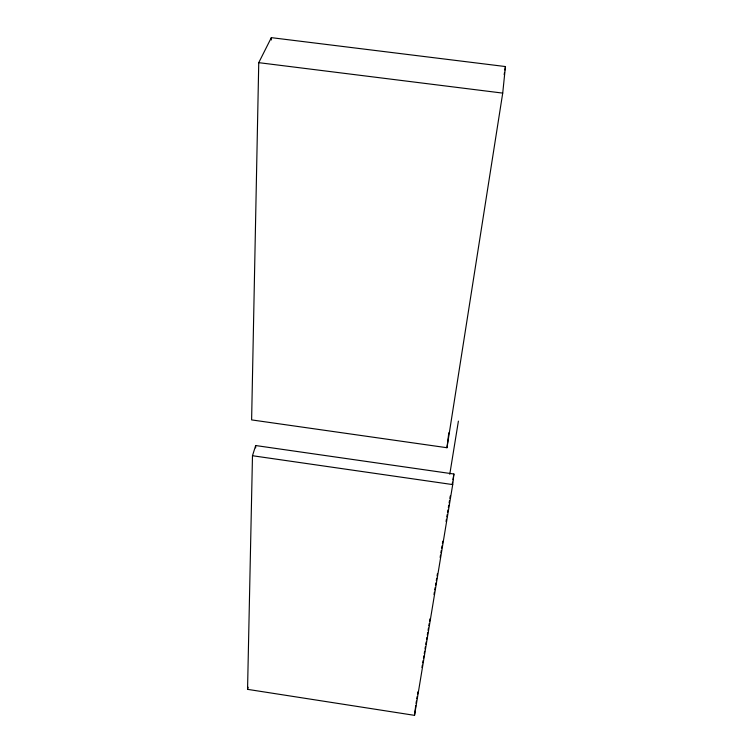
<?xml version="1.0" encoding="UTF-8"?>
<svg xmlns="http://www.w3.org/2000/svg" width="753" height="753" viewBox="0 0 753 753"><rect width="100%" height="100%" fill="white"/><g stroke="black" fill="none" stroke-linecap="round" stroke-linejoin="round"><path stroke-width="1.13" d="M258.75 62.659L251.615 419.901L446.981 447.724L502.722 93.108L505.442 66.556L271.334 37.65L258.75 62.659L502.722 93.108M247.558 689.353L252.481 455.725L255.681 445.541L453.899 474.014L452.713 484.593L414.526 715.35L247.558 689.353L248.104 687.254M255.625 447.884L255.681 445.541M271.278 40.003L271.334 37.65M446.981 447.724L448.797 432.843M414.526 715.35L415.712 705.627M504.171 74.679L504.538 72.363M504.896 70.038L505.442 66.556M449.776 474.258L458.398 421.125M416.033 703.387L416.418 701.071M416.804 698.756L417.181 696.44M417.567 694.125L417.953 691.809M421.962 667.478L422.348 665.163M422.725 662.847L423.111 660.532M423.497 658.207L423.873 655.891M424.259 653.576L424.645 651.26M425.021 648.945L425.407 646.629M425.784 644.304L426.17 641.989M426.556 639.673L426.932 637.358M427.318 635.043L427.704 632.727M428.081 630.402L428.466 628.087M428.843 625.771L429.229 623.456M429.615 621.14L429.991 618.825M434.01 594.494L434.396 592.178M434.773 589.863L435.159 587.547M435.545 585.222L435.921 582.907M436.307 580.591L436.684 578.276M437.069 575.96L437.455 573.645M440.129 557.427L440.514 555.102M440.891 552.787L441.277 550.471M441.663 548.156L442.039 545.84M442.425 543.525L442.811 541.209M446.058 521.509L446.444 519.194M446.821 516.878L447.207 514.563M447.583 512.247L447.969 509.922M448.355 507.607L448.732 505.291M449.117 502.976L449.503 500.66M449.88 498.345L450.266 496.029M452.176 484.443L452.562 482.127M452.939 479.802L453.899 474.014M252.481 455.725L452.713 484.593"/></g></svg>
